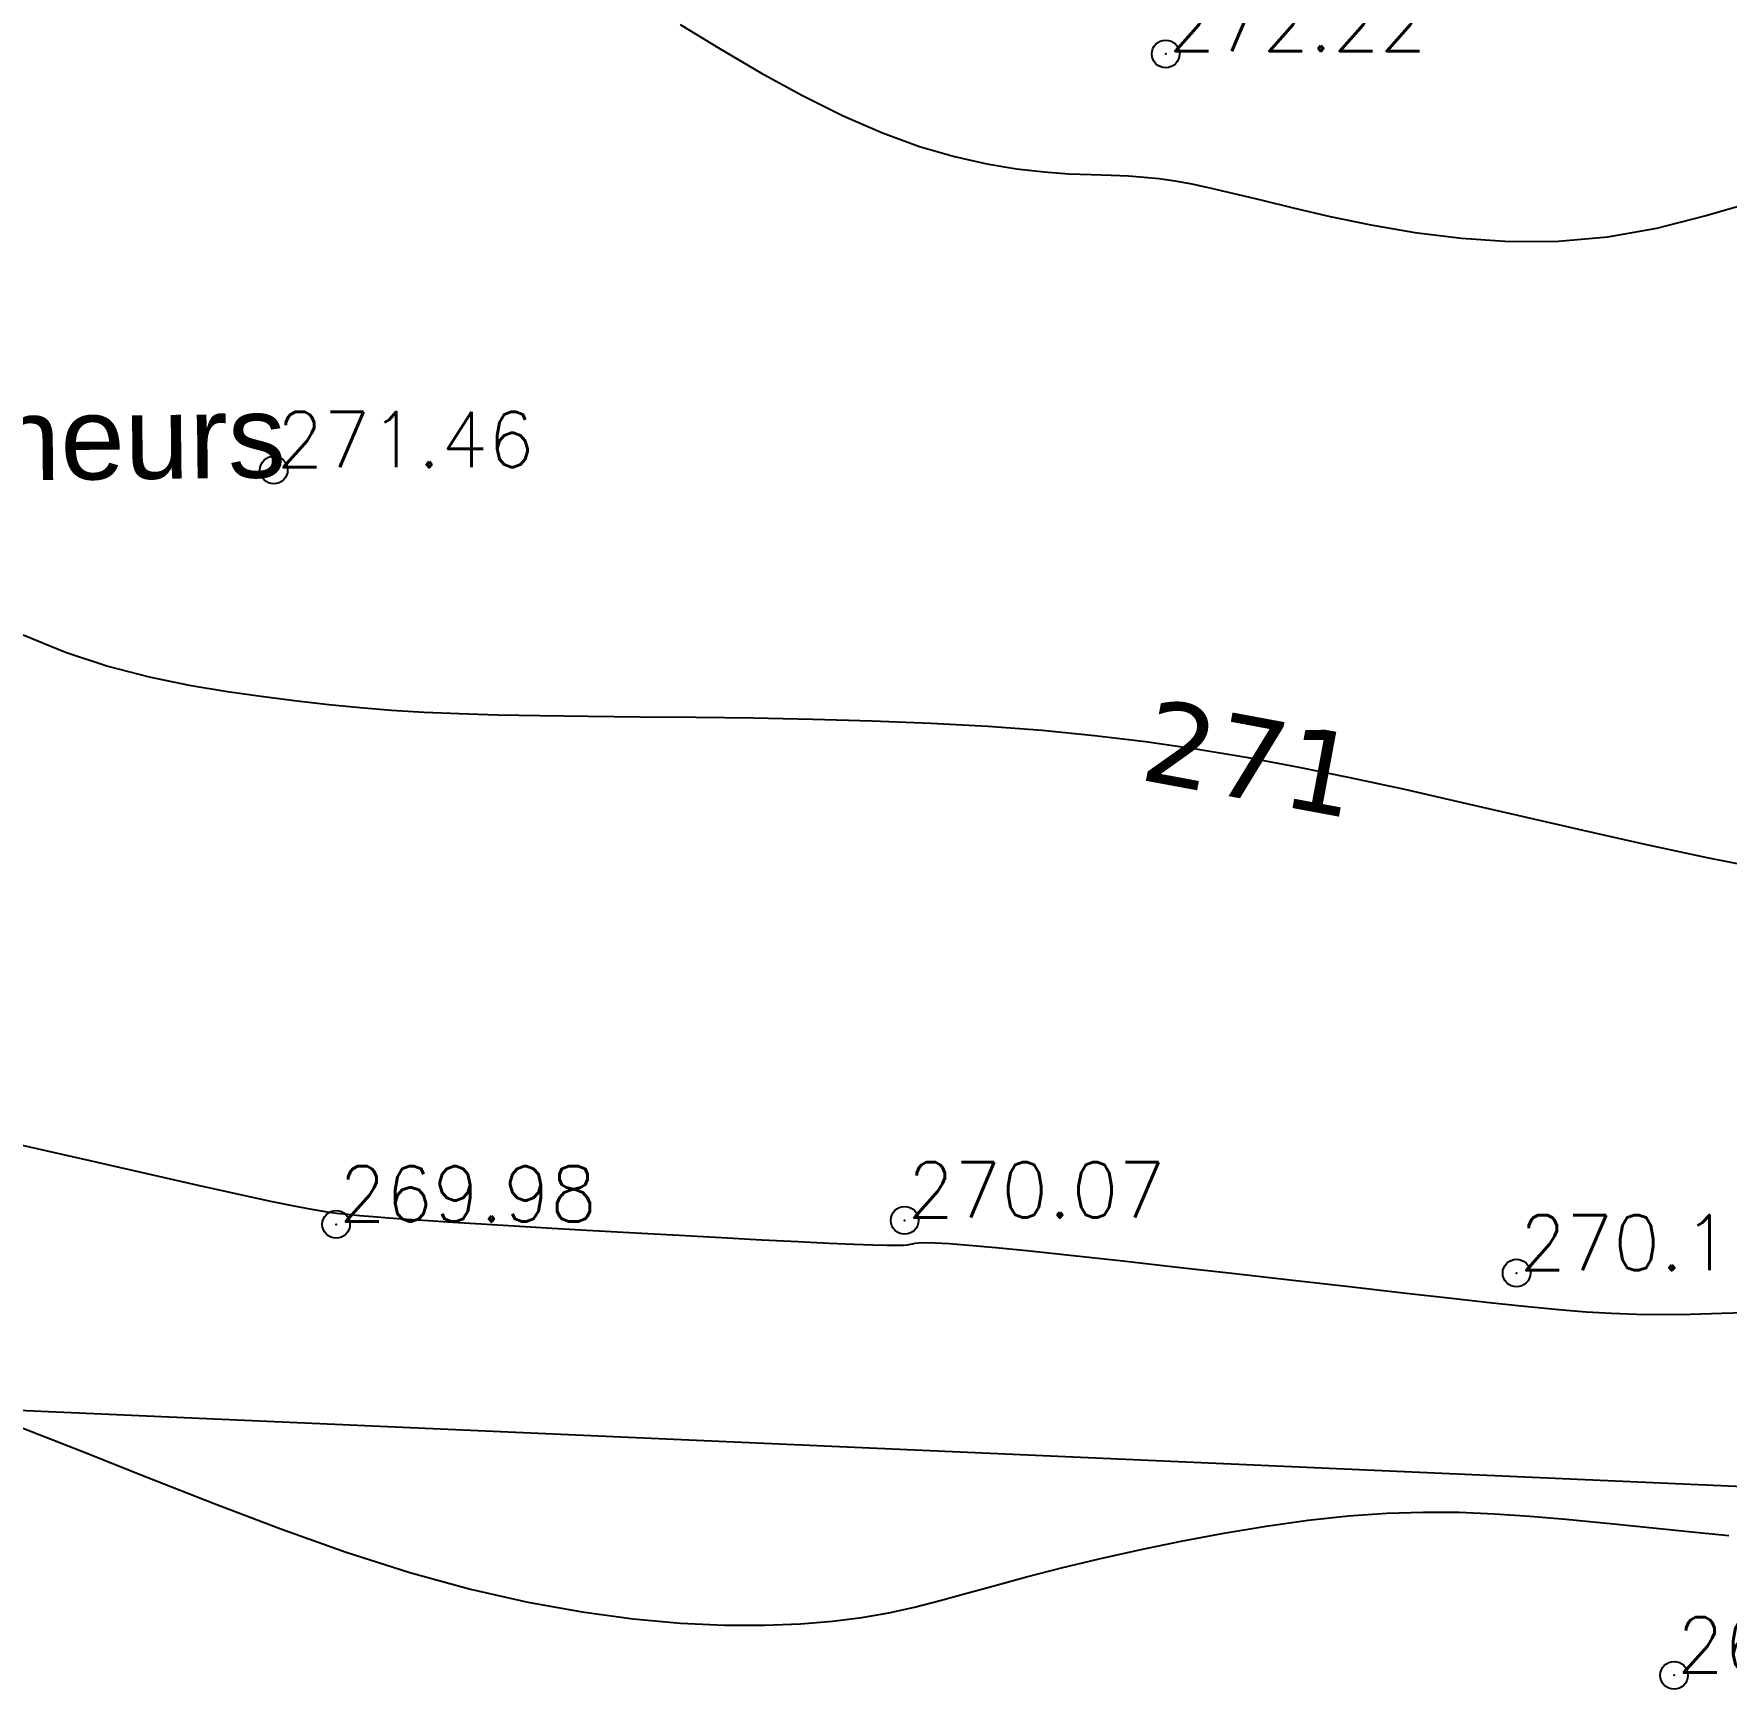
# Model space of a CAD drawing. Header units: millimetres. Extents: x 524954 to 526204, y 9523489 to 9524010.
# Drawn here: x 525433.59 to 525464.19, y 9523552.81 to 9523582.74 of the extents above; entities that cross this region are included whole.
import ezdxf
from ezdxf.enums import TextEntityAlignment as Align

# ---------------------------------------------------------------- set-up
doc = ezdxf.new("R2010")
doc.units = ezdxf.units.MM
doc.header["$PDMODE"] = 32
doc.header["$PDSIZE"] = 0.5
doc.linetypes.add('CACHE2', pattern=[4.7625, 3.175, -1.5875])
for name, color, linetype in [('Cloture', 7, 'Continuous'), ('CN_01_00', 3, 'Continuous'), ('CN_02_00', 4, 'Continuous'), ('CN_10_00', 1, 'Continuous'), ('Cotation Courbes de niveau', 7, 'Continuous'), ('TopoAlt', 3, 'Continuous'), ('TOPOJIS', 7, 'Continuous'), ('Toponomie', 7, 'CACHE2')]:
    doc.layers.add(name, color=color, linetype=linetype)
doc.styles.add('Simplex 1.0', font='Simplex.shx', dxfattribs={"width": 0.99, "height": 1})
doc.styles.get("Standard").update_dxf_attribs({"font": 'arial.ttf'})
doc.styles.add('Verdana 1.0', font='verdana.ttf', dxfattribs={"width": 0.99, "height": 1})
doc.linetypes.add('LIMITE1', pattern='A,6.35,-2.54,[133,ltypeshp.shx,S=2.54,R=0,X=-2.54,Y=0],-2.54,25.4', length=36.83)

# ---------------------------------------------------------------- blocks, each defined once
blk = doc.blocks.new('TCPOINT M')
at = {"color": 0}
blk.add_point((0, 0), dxfattribs=at)
at = {"layer": 'TopoAlt', "style": 'Simplex 1.0', "width": 0.99}
blk.add_attdef('ALT', (0.15, 0.15), '', height=1, dxfattribs=at)

msp = doc.modelspace()

# ---------------------------------------------------------------- linework, layer by layer
at = {"layer": 'Cloture', "linetype": 'LIMITE1', "ltscale": 0.1, "flags": 128}
msp.add_lwpolyline([(525475.027, 9523556.237), (525472.809, 9523556.102), (525426.222, 9523558.165), (525426.222, 9523558.165)], dxfattribs=at)
at = {"layer": 'CN_01_00', "flags": 128}
for points, elevation in [([(525433.395, 9523571.874), (525434.162, 9523571.559), (525434.924, 9523571.309), (525435.672, 9523571.115), (525436.397, 9523570.965), (525437.091, 9523570.849), (525437.743, 9523570.757), (525438.35, 9523570.679), (525438.925, 9523570.614), (525439.487, 9523570.559), (525440.054, 9523570.515), (525440.645, 9523570.479), (525441.278, 9523570.451), (525441.971, 9523570.43), (525442.744, 9523570.415), (525443.609, 9523570.404), (525444.552, 9523570.395), (525445.556, 9523570.385), (525446.602, 9523570.371), (525447.672, 9523570.35), (525448.747, 9523570.32), (525449.808, 9523570.279), (525450.837, 9523570.222), (525451.82, 9523570.148), (525452.766, 9523570.055), (525453.688, 9523569.944), (525454.597, 9523569.813), (525455.508, 9523569.662), (525456.432, 9523569.49), (525457.384, 9523569.297), (525458.375, 9523569.082), (525459.415, 9523568.846), (525460.495, 9523568.596), (525461.6, 9523568.34), (525462.719, 9523568.088), (525463.837, 9523567.849), (525464.941, 9523567.63)], 271), ([(525433.3, 9523557.567), (525434.457, 9523557.113), (525435.647, 9523556.64), (525436.852, 9523556.167), (525438.054, 9523555.71), (525439.238, 9523555.289), (525440.385, 9523554.921), (525441.482, 9523554.62), (525442.522, 9523554.385), (525443.505, 9523554.208), (525444.426, 9523554.084), (525445.284, 9523554.006), (525446.076, 9523553.969), (525446.799, 9523553.966), (525447.451, 9523553.991), (525448.033, 9523554.039), (525448.558, 9523554.106), (525449.046, 9523554.192), (525449.513, 9523554.295), (525449.979, 9523554.413), (525450.459, 9523554.544), (525450.974, 9523554.688), (525451.539, 9523554.841), (525452.169, 9523555.002), (525452.854, 9523555.167), (525453.58, 9523555.33), (525454.335, 9523555.487), (525455.104, 9523555.631), (525455.874, 9523555.759), (525456.63, 9523555.865), (525457.36, 9523555.944), (525458.053, 9523555.993), (525458.716, 9523556.013), (525459.361, 9523556.009), (525459.998, 9523555.983), (525460.638, 9523555.94), (525461.292, 9523555.883), (525461.972, 9523555.816), (525462.688, 9523555.743), (525463.446, 9523555.666), (525464.239, 9523555.59)], 269)]:
    msp.add_lwpolyline(points, dxfattribs=dict(at, elevation=elevation))
at = {"layer": 'CN_02_00', "elevation": 272, "flags": 128}
msp.add_lwpolyline([(525445.277, 9523582.912), (525445.996, 9523582.469), (525446.737, 9523582.036), (525447.485, 9523581.629), (525448.223, 9523581.262), (525448.934, 9523580.951), (525449.606, 9523580.706), (525450.234, 9523580.522), (525450.819, 9523580.39), (525451.36, 9523580.301), (525451.856, 9523580.245), (525452.306, 9523580.213), (525452.71, 9523580.196), (525453.068, 9523580.185), (525453.382, 9523580.172), (525453.666, 9523580.152), (525453.939, 9523580.124), (525454.22, 9523580.083), (525454.526, 9523580.027), (525454.875, 9523579.953), (525455.286, 9523579.857), (525455.776, 9523579.738), (525456.359, 9523579.595), (525457.027, 9523579.44), (525457.765, 9523579.287), (525458.561, 9523579.151), (525459.401, 9523579.047), (525460.272, 9523578.989), (525461.159, 9523578.991), (525462.051, 9523579.07), (525462.935, 9523579.23), (525463.805, 9523579.45), (525464.658, 9523579.697)], dxfattribs=at)
at = {"layer": 'CN_10_00', "elevation": 270, "flags": 128}
msp.add_lwpolyline([(525433.324, 9523562.659), (525434.6, 9523562.367), (525435.709, 9523562.114), (525436.61, 9523561.911), (525437.321, 9523561.753), (525437.87, 9523561.634), (525438.288, 9523561.548), (525438.607, 9523561.488), (525438.855, 9523561.447), (525439.063, 9523561.419), (525439.262, 9523561.398), (525439.478, 9523561.377), (525439.723, 9523561.356), (525440.006, 9523561.333), (525440.334, 9523561.309), (525440.718, 9523561.283), (525441.163, 9523561.254), (525441.68, 9523561.222), (525442.277, 9523561.186), (525442.955, 9523561.147), (525443.695, 9523561.104), (525444.471, 9523561.061), (525445.257, 9523561.017), (525446.025, 9523560.976), (525446.751, 9523560.938), (525447.408, 9523560.905), (525447.97, 9523560.878), (525448.418, 9523560.858), (525448.76, 9523560.846), (525449.012, 9523560.839), (525449.191, 9523560.838), (525449.311, 9523560.841), (525449.388, 9523560.847), (525449.439, 9523560.855), (525449.479, 9523560.865), (525449.523, 9523560.875), (525449.592, 9523560.883), (525449.704, 9523560.886), (525449.88, 9523560.882), (525450.138, 9523560.867), (525450.498, 9523560.839), (525450.981, 9523560.796), (525451.604, 9523560.734), (525452.38, 9523560.652), (525453.279, 9523560.553), (525454.266, 9523560.443), (525455.303, 9523560.326), (525456.354, 9523560.206), (525457.381, 9523560.089), (525458.349, 9523559.978), (525459.22, 9523559.879), (525459.967, 9523559.796), (525460.606, 9523559.728), (525461.161, 9523559.675), (525461.656, 9523559.635), (525462.118, 9523559.608), (525462.569, 9523559.592), (525463.036, 9523559.588), (525463.543, 9523559.593), (525464.11, 9523559.607), (525464.731, 9523559.629)], dxfattribs=at)

# ---------------------------------------------------------------- block references
at = {"layer": 'TOPOJIS'}
ref = msp.add_blockref('TCPOINT M', (525454.055, 9523582.379, 272.22), dxfattribs=at)
ref.add_attrib('ALT', '272.22', (525454.105, 9523582.429, 272.22), dxfattribs={"layer": 'TopoAlt', "height": 1, "style": 'Simplex 1.0', "width": 0.99})
ref = msp.add_blockref('TCPOINT M', (525437.928, 9523574.856, 271.46), dxfattribs=at)
ref.add_attrib('ALT', '271.46', (525437.978, 9523574.906, 271.46), dxfattribs={"layer": 'TopoAlt', "height": 1, "style": 'Simplex 1.0', "width": 0.99})
ref = msp.add_blockref('TCPOINT M', (525449.334, 9523561.287, 270.07), dxfattribs=at)
ref.add_attrib('ALT', '270.07', (525449.384, 9523561.337, 270.07), dxfattribs={"layer": 'TopoAlt', "height": 1, "style": 'Simplex 1.0', "width": 0.99})
ref = msp.add_blockref('TCPOINT M', (525439.055, 9523561.215, 269.98), dxfattribs=at)
ref.add_attrib('ALT', '269.98', (525439.105, 9523561.265, 269.98), dxfattribs={"layer": 'TopoAlt', "height": 1, "style": 'Simplex 1.0', "width": 0.99})
ref = msp.add_blockref('TCPOINT M', (525460.399, 9523560.334, 270.16), dxfattribs=at)
ref.add_attrib('ALT', '270.16', (525460.449, 9523560.384, 270.16), dxfattribs={"layer": 'TopoAlt', "height": 1, "style": 'Simplex 1.0', "width": 0.99})
ref = msp.add_blockref('TCPOINT M', (525463.248, 9523553.061, 268.31), dxfattribs=at)
ref.add_attrib('ALT', '268.31', (525463.298, 9523553.111, 268.31), dxfattribs={"layer": 'TopoAlt', "height": 1, "style": 'Simplex 1.0', "width": 0.99})

# ---------------------------------------------------------------- texts
at = {"layer": 'Cotation Courbes de niveau', "style": 'Verdana 1.0', "width": 0.99}
msp.add_text('271', height=1.5, rotation=349.4746, dxfattribs=at).set_placement((525455.599, 9523569.645, 271), align=Align.MIDDLE_CENTER)
at = {"layer": 'Toponomie', "insert": (525412.425, 9523575.951), "char_height": 1.5, "width": 31.0395, "attachment_point": 1, "rotation": 0.603}
msp.add_mtext('\\pi5.5626;Maison des Pêcheurs', dxfattribs=at)

doc.saveas('drawing.dxf')
